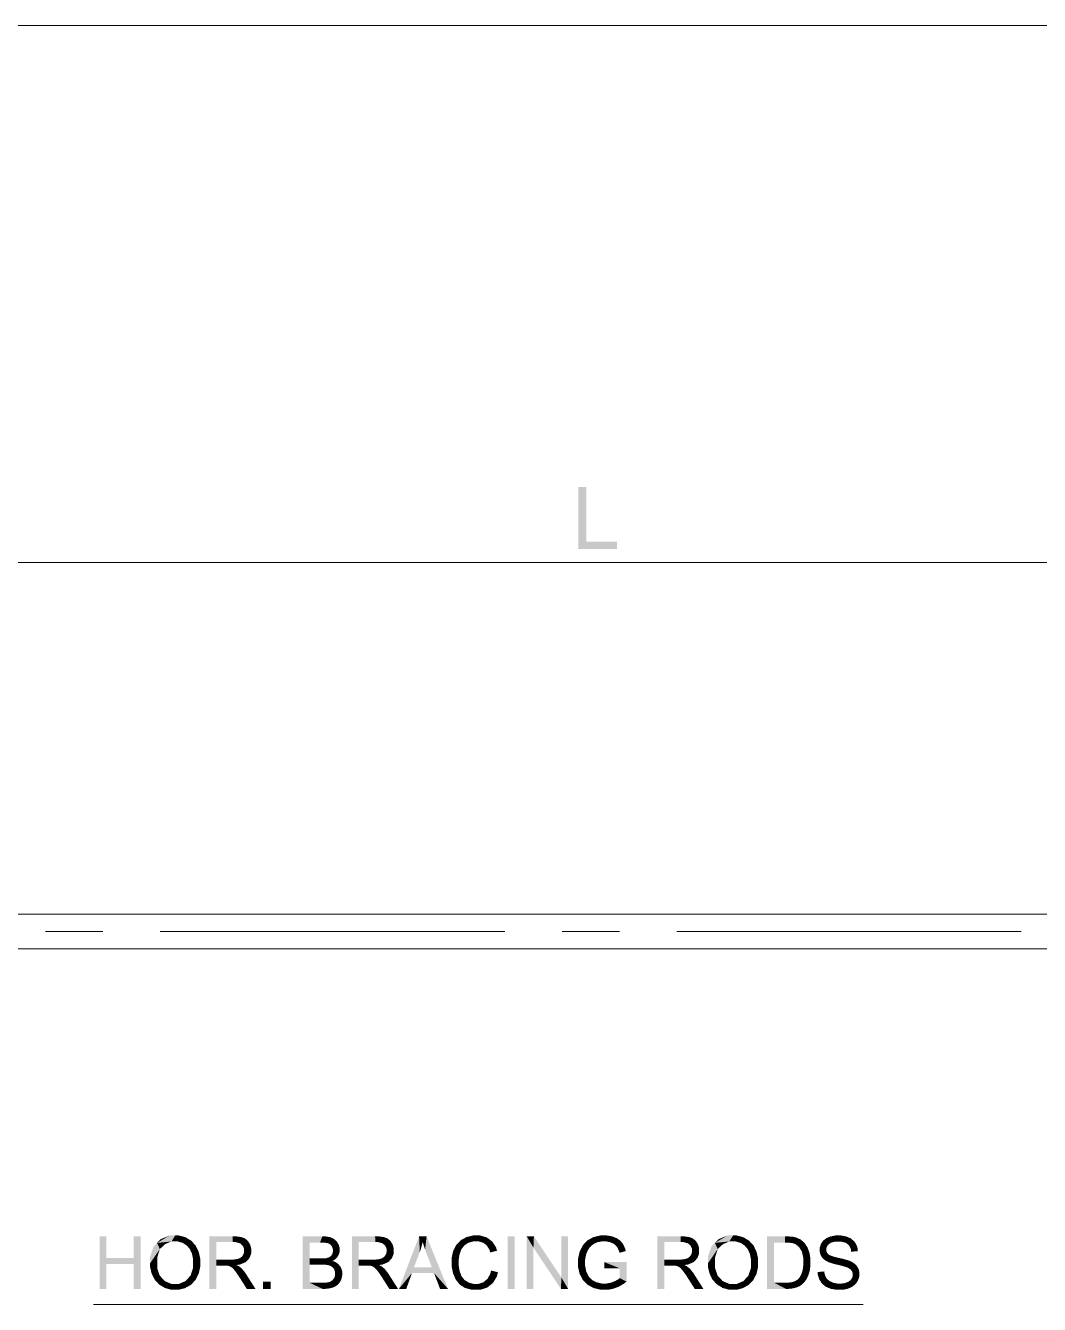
# Model space of a CAD drawing. Header units: millimetres. Extents: x 2 to 579, y 1 to 405.
# Drawn here: x 221.6 to 265.8, y 141.7 to 197.4 of the extents above; entities that cross this region are included whole.
import ezdxf

# ---------------------------------------------------------------- set-up
doc = ezdxf.new("R2010")
doc.units = ezdxf.units.MM
doc.linetypes.add('XKITLINE00', pattern=[0])
doc.layers.add('GraphicObject', color=6, linetype='Continuous', lineweight=0)
doc.layers.add('LinkedObject', color=7, linetype='Continuous', lineweight=0)

# ---------------------------------------------------------------- blocks, each defined once
blk = doc.blocks.new('*A3')
at = {"layer": 'GraphicObject', "color": 3, "linetype": 'XKITLINE00', "lineweight": 0}
blk.add_line((313.374, 197.389), (178.814, 197.389), dxfattribs=at)
blk = doc.blocks.new('*A4')
at = {"layer": 'LinkedObject'}
for points in [[(246.067, 177.286), (245.71, 174.586), (245.71, 177.286)], [(246.067, 174.905), (245.71, 174.586), (246.067, 177.286)], [(245.71, 174.586), (246.067, 174.905), (247.395, 174.586)], [(247.395, 174.586), (246.067, 174.905), (247.395, 174.905)], [(225.157, 143.71), (224.855, 142.363), (224.855, 144.65)], [(225.157, 143.71), (224.855, 144.65), (225.157, 144.65)], [(226.648, 144.65), (226.346, 143.71), (226.346, 144.65)], [(226.346, 143.44), (226.346, 143.71), (226.648, 144.65)], [(226.346, 143.44), (226.648, 144.65), (226.648, 142.363)], [(227.363, 144.367), (227.057, 143.476), (227.21, 144.206)], [(227.484, 144.097), (227.057, 143.476), (227.363, 144.367)], [(227.91, 144.688), (227.363, 144.367), (227.516, 144.527)], [(228.152, 144.688), (227.363, 144.367), (227.91, 144.688)], [(227.993, 144.428), (227.363, 144.367), (228.152, 144.688)], [(227.716, 144.317), (227.363, 144.367), (227.993, 144.428)], [(227.363, 144.367), (227.716, 144.317), (227.6, 144.207)], [(227.484, 144.097), (227.363, 144.367), (227.6, 144.207)], [(227.993, 144.428), (228.152, 144.688), (228.154, 144.428)], [(228.152, 144.688), (228.267, 144.428), (228.154, 144.428)], [(228.596, 144.613), (228.152, 144.688), (228.31, 144.688)], [(228.723, 144.537), (228.152, 144.688), (228.596, 144.613)], [(228.471, 144.37), (228.152, 144.688), (228.723, 144.537)], [(228.267, 144.428), (228.152, 144.688), (228.471, 144.37)], [(228.471, 144.37), (228.723, 144.537), (228.562, 144.313)], [(228.723, 144.537), (228.653, 144.256), (228.562, 144.313)], [(228.653, 144.256), (228.723, 144.537), (228.791, 144.095)], [(229.044, 144.251), (228.723, 144.537), (228.85, 144.462)], [(229.11, 144.116), (228.723, 144.537), (229.044, 144.251)], [(228.791, 144.095), (228.723, 144.537), (229.11, 144.116)], [(229.941, 143.641), (229.639, 142.363), (229.639, 144.65)], [(229.639, 144.65), (229.941, 144.398), (229.941, 143.641)], [(230.664, 144.398), (229.639, 144.65), (230.651, 144.65)], [(229.941, 144.398), (229.639, 144.65), (230.664, 144.398)], [(230.651, 144.65), (230.791, 144.398), (230.664, 144.398)], [(231.036, 144.619), (230.651, 144.65), (230.804, 144.65)], [(231.115, 144.588), (230.651, 144.65), (231.036, 144.619)], [(230.977, 144.346), (230.651, 144.65), (231.115, 144.588)], [(230.791, 144.398), (230.651, 144.65), (230.977, 144.346)], [(231.115, 144.588), (231.036, 144.293), (230.977, 144.346)], [(231.195, 144.557), (231.036, 144.293), (231.115, 144.588)], [(231.036, 144.293), (231.195, 144.557), (231.094, 144.241)], [(231.094, 144.241), (231.195, 144.557), (231.369, 144.37)], [(231.369, 144.37), (231.153, 144.108), (231.094, 144.241)], [(231.417, 144.292), (231.153, 144.108), (231.369, 144.37)], [(231.464, 144.12), (231.153, 144.108), (231.417, 144.292)], [(231.369, 144.37), (231.195, 144.557), (231.322, 144.448)], [(233.701, 144.65), (234.003, 143.419), (233.701, 142.363)], [(234.003, 143.689), (234.003, 143.419), (233.701, 144.65)], [(233.701, 144.65), (234.003, 144.38), (234.003, 143.689)], [(234.461, 144.38), (233.701, 144.65), (234.559, 144.65)], [(234.003, 144.38), (233.701, 144.65), (234.461, 144.38)], [(234.461, 144.38), (234.559, 144.65), (234.584, 144.38)], [(234.559, 144.65), (234.759, 144.364), (234.584, 144.38)], [(234.69, 144.65), (234.759, 144.364), (234.559, 144.65)], [(234.901, 144.615), (234.759, 144.364), (234.69, 144.65)], [(234.759, 144.364), (234.901, 144.615), (234.809, 144.348)], [(234.809, 144.348), (234.901, 144.615), (234.86, 144.332)], [(234.86, 144.332), (234.901, 144.615), (234.98, 144.58)], [(234.98, 144.58), (234.938, 144.272), (234.86, 144.332)], [(235.059, 144.545), (234.938, 144.272), (234.98, 144.58)], [(235.183, 144.439), (234.938, 144.272), (235.059, 144.545)], [(235.228, 144.366), (234.938, 144.272), (235.183, 144.439)], [(234.938, 144.272), (235.228, 144.366), (234.966, 144.229)], [(235.228, 144.366), (234.993, 144.186), (234.966, 144.229)], [(234.993, 144.186), (235.228, 144.366), (235.02, 144.086)], [(235.02, 144.086), (235.228, 144.366), (235.318, 144.064)], [(235.318, 144.143), (235.228, 144.366), (235.273, 144.294)], [(235.318, 144.064), (235.228, 144.366), (235.318, 144.143)], [(236.15, 143.641), (235.848, 142.363), (235.848, 144.65)], [(235.848, 144.65), (236.15, 144.398), (236.15, 143.641)], [(236.873, 144.398), (235.848, 144.65), (236.86, 144.65)], [(236.15, 144.398), (235.848, 144.65), (236.873, 144.398)], [(236.86, 144.65), (237, 144.398), (236.873, 144.398)], [(237.245, 144.619), (236.86, 144.65), (237.013, 144.65)], [(237.324, 144.588), (236.86, 144.65), (237.245, 144.619)], [(237.186, 144.346), (236.86, 144.65), (237.324, 144.588)], [(237, 144.398), (236.86, 144.65), (237.186, 144.346)], [(237.324, 144.588), (237.245, 144.293), (237.186, 144.346)], [(237.404, 144.557), (237.245, 144.293), (237.324, 144.588)], [(237.245, 144.293), (237.404, 144.557), (237.303, 144.241)], [(237.303, 144.241), (237.404, 144.557), (237.578, 144.37)], [(237.578, 144.37), (237.362, 144.108), (237.303, 144.241)], [(237.626, 144.292), (237.362, 144.108), (237.578, 144.37)], [(237.673, 144.12), (237.362, 144.108), (237.626, 144.292)], [(237.578, 144.37), (237.404, 144.557), (237.531, 144.448)], [(238.776, 144.65), (238.807, 143.972), (237.898, 142.363)], [(238.807, 143.972), (238.776, 144.65), (238.846, 144.08)], [(238.846, 144.08), (238.776, 144.65), (238.907, 144.299)], [(238.907, 144.299), (238.776, 144.65), (238.93, 144.409)], [(239.102, 144.65), (238.93, 144.409), (238.776, 144.65)], [(238.93, 144.409), (239.102, 144.65), (238.957, 144.316)], [(238.957, 144.316), (239.102, 144.65), (239.038, 144.078)], [(239.038, 144.078), (239.102, 144.65), (239.092, 143.934)], [(239.092, 143.934), (239.102, 144.65), (239.331, 143.303)], [(239.331, 143.303), (239.102, 144.65), (239.426, 143.056)], [(239.426, 143.056), (239.102, 144.65), (240.035, 142.363)], [(240.396, 144.279), (240.734, 144.24), (240.328, 144.146)], [(240.59, 144.481), (240.734, 144.24), (240.396, 144.279)], [(240.716, 144.55), (240.734, 144.24), (240.59, 144.481)], [(240.841, 144.619), (241.131, 144.43), (240.716, 144.55)], [(240.716, 144.55), (241.131, 144.43), (240.911, 144.367)], [(240.734, 144.24), (240.716, 144.55), (240.823, 144.304)], [(240.823, 144.304), (240.716, 144.55), (240.911, 144.367)], [(241.118, 144.688), (241.131, 144.43), (240.841, 144.619)], [(241.27, 144.688), (241.131, 144.43), (241.118, 144.688)], [(241.131, 144.43), (241.27, 144.688), (241.263, 144.43)], [(241.27, 144.688), (241.378, 144.43), (241.263, 144.43)], [(241.729, 144.601), (241.27, 144.688), (241.441, 144.688)], [(241.846, 144.514), (241.27, 144.688), (241.729, 144.601)], [(241.568, 144.373), (241.27, 144.688), (241.846, 144.514)], [(241.378, 144.43), (241.27, 144.688), (241.568, 144.373)], [(241.568, 144.373), (241.846, 144.514), (241.644, 144.316)], [(241.846, 144.514), (241.719, 144.259), (241.644, 144.316)], [(241.719, 144.259), (241.846, 144.514), (241.835, 144.077)], [(241.835, 144.077), (241.846, 144.514), (242.172, 144.023)], [(242.126, 144.181), (241.846, 144.514), (241.963, 144.426)], [(242.172, 144.023), (241.846, 144.514), (242.126, 144.181)], [(242.936, 144.65), (242.634, 142.363), (242.634, 144.65)], [(242.936, 142.363), (242.634, 142.363), (242.936, 144.65)], [(243.466, 144.65), (243.757, 144.158), (243.466, 142.363)], [(243.757, 144.158), (243.466, 144.65), (243.777, 144.65)], [(243.757, 144.158), (243.777, 144.65), (244.955, 142.363)], [(244.955, 142.363), (243.777, 144.65), (244.976, 142.854)], [(245.266, 144.65), (244.976, 142.854), (244.976, 144.65)], [(245.266, 142.363), (244.976, 142.854), (245.266, 144.65)], [(246.24, 144.548), (245.838, 144.118), (246.108, 144.478)], [(246.409, 144.335), (245.838, 144.118), (246.24, 144.548)], [(246.108, 144.478), (245.838, 144.118), (245.908, 144.263)], [(246.287, 144.252), (245.838, 144.118), (246.409, 144.335)], [(246.672, 144.688), (246.24, 144.548), (246.371, 144.618)], [(246.74, 144.43), (246.24, 144.548), (246.672, 144.688)], [(246.24, 144.548), (246.485, 144.367), (246.409, 144.335)], [(246.485, 144.367), (246.24, 144.548), (246.561, 144.398)], [(246.561, 144.398), (246.24, 144.548), (246.74, 144.43)], [(246.844, 144.43), (246.672, 144.688), (246.843, 144.688)], [(246.74, 144.43), (246.672, 144.688), (246.844, 144.43)], [(246.843, 144.688), (246.93, 144.43), (246.844, 144.43)], [(246.967, 144.688), (246.93, 144.43), (246.843, 144.688)], [(246.93, 144.43), (246.967, 144.688), (247.088, 144.4)], [(247.292, 144.608), (246.967, 144.688), (247.192, 144.648)], [(247.088, 144.4), (246.967, 144.688), (247.292, 144.608)], [(247.088, 144.4), (247.292, 144.608), (247.159, 144.37)], [(247.292, 144.608), (247.23, 144.34), (247.159, 144.37)], [(247.23, 144.34), (247.292, 144.608), (247.339, 144.26)], [(247.549, 144.456), (247.292, 144.608), (247.392, 144.568)], [(247.606, 144.384), (247.292, 144.608), (247.549, 144.456)], [(247.339, 144.26), (247.292, 144.608), (247.606, 144.384)], [(247.339, 144.26), (247.606, 144.384), (247.377, 144.21)], [(247.606, 144.384), (247.416, 144.16), (247.377, 144.21)], [(247.416, 144.16), (247.606, 144.384), (247.48, 144.022)], [(247.48, 144.022), (247.606, 144.384), (247.75, 144.125)], [(247.75, 144.125), (247.606, 144.384), (247.663, 144.312)], [(249.453, 143.641), (249.152, 142.363), (249.152, 144.65)], [(249.152, 144.65), (249.453, 144.398), (249.453, 143.641)], [(250.176, 144.398), (249.152, 144.65), (250.164, 144.65)], [(249.453, 144.398), (249.152, 144.65), (250.176, 144.398)], [(250.164, 144.65), (250.303, 144.398), (250.176, 144.398)], [(250.548, 144.619), (250.164, 144.65), (250.316, 144.65)], [(250.628, 144.588), (250.164, 144.65), (250.548, 144.619)], [(250.489, 144.346), (250.164, 144.65), (250.628, 144.588)], [(250.303, 144.398), (250.164, 144.65), (250.489, 144.346)], [(250.628, 144.588), (250.548, 144.293), (250.489, 144.346)], [(250.707, 144.557), (250.548, 144.293), (250.628, 144.588)], [(250.548, 144.293), (250.707, 144.557), (250.607, 144.241)], [(250.607, 144.241), (250.707, 144.557), (250.881, 144.37)], [(250.881, 144.37), (250.665, 144.108), (250.607, 144.241)], [(250.929, 144.292), (250.665, 144.108), (250.881, 144.37)], [(250.976, 144.12), (250.665, 144.108), (250.929, 144.292)], [(250.881, 144.37), (250.707, 144.557), (250.834, 144.448)], [(251.664, 144.367), (251.358, 143.476), (251.511, 144.206)], [(251.785, 144.097), (251.358, 143.476), (251.664, 144.367)], [(252.211, 144.688), (251.664, 144.367), (251.817, 144.527)], [(252.453, 144.688), (251.664, 144.367), (252.211, 144.688)], [(252.294, 144.428), (251.664, 144.367), (252.453, 144.688)], [(252.017, 144.317), (251.664, 144.367), (252.294, 144.428)], [(251.664, 144.367), (252.017, 144.317), (251.901, 144.207)], [(251.785, 144.097), (251.664, 144.367), (251.901, 144.207)], [(252.294, 144.428), (252.453, 144.688), (252.455, 144.428)], [(252.453, 144.688), (252.568, 144.428), (252.455, 144.428)], [(252.897, 144.613), (252.453, 144.688), (252.611, 144.688)], [(253.024, 144.537), (252.453, 144.688), (252.897, 144.613)], [(252.772, 144.37), (252.453, 144.688), (253.024, 144.537)], [(252.568, 144.428), (252.453, 144.688), (252.772, 144.37)], [(252.772, 144.37), (253.024, 144.537), (252.863, 144.313)], [(253.024, 144.537), (252.954, 144.256), (252.863, 144.313)], [(252.954, 144.256), (253.024, 144.537), (253.092, 144.095)], [(253.345, 144.251), (253.024, 144.537), (253.151, 144.462)], [(253.411, 144.116), (253.024, 144.537), (253.345, 144.251)], [(253.092, 144.095), (253.024, 144.537), (253.411, 144.116)], [(253.936, 144.65), (254.238, 144.38), (253.936, 142.363)], [(254.718, 144.38), (253.936, 144.65), (254.723, 144.65)], [(254.238, 144.38), (253.936, 144.65), (254.718, 144.38)], [(253.936, 142.363), (254.238, 144.38), (254.238, 142.632)], [(254.723, 144.65), (254.853, 144.38), (254.718, 144.38)], [(254.856, 144.65), (254.853, 144.38), (254.723, 144.65)], [(254.856, 144.65), (255.049, 144.356), (254.853, 144.38)], [(255.06, 144.633), (255.049, 144.356), (254.856, 144.65)], [(255.13, 144.617), (255.049, 144.356), (255.06, 144.633)], [(255.13, 144.617), (255.11, 144.333), (255.049, 144.356)], [(255.11, 144.333), (255.13, 144.617), (255.194, 144.3)], [(255.395, 144.512), (255.13, 144.617), (255.228, 144.594)], [(255.465, 144.453), (255.13, 144.617), (255.395, 144.512)], [(255.337, 144.171), (255.13, 144.617), (255.465, 144.453)], [(255.194, 144.3), (255.13, 144.617), (255.337, 144.171)], [(255.465, 144.453), (255.396, 144.075), (255.337, 144.171)], [(255.555, 144.377), (255.396, 144.075), (255.465, 144.453)], [(255.69, 144.181), (255.396, 144.075), (255.555, 144.377)], [(256.323, 144.382), (256.225, 144.058), (256.274, 144.306)], [(256.578, 144.27), (256.225, 144.058), (256.323, 144.382)], [(256.274, 144.306), (256.225, 144.058), (256.225, 144.144)], [(256.372, 144.457), (256.641, 144.32), (256.323, 144.382)], [(256.323, 144.382), (256.641, 144.32), (256.578, 144.27)], [(256.516, 144.571), (256.641, 144.32), (256.372, 144.457)], [(256.704, 144.371), (256.516, 144.571), (256.61, 144.61)], [(256.641, 144.32), (256.516, 144.571), (256.704, 144.371)], [(256.704, 144.649), (256.904, 144.421), (256.61, 144.61)], [(256.61, 144.61), (256.904, 144.421), (256.704, 144.371)], [(256.914, 144.688), (256.904, 144.421), (256.704, 144.649)], [(257.029, 144.688), (256.904, 144.421), (256.914, 144.688)], [(256.904, 144.421), (257.029, 144.688), (257.041, 144.421)], [(257.029, 144.688), (257.172, 144.421), (257.041, 144.421)], [(257.38, 144.647), (257.029, 144.688), (257.156, 144.688)], [(257.477, 144.606), (257.029, 144.688), (257.38, 144.647)], [(257.372, 144.365), (257.029, 144.688), (257.477, 144.606)], [(257.172, 144.421), (257.029, 144.688), (257.372, 144.365)], [(257.477, 144.606), (257.439, 144.31), (257.372, 144.365)], [(257.574, 144.565), (257.439, 144.31), (257.477, 144.606)], [(257.439, 144.31), (257.574, 144.565), (257.506, 144.254)], [(257.506, 144.254), (257.574, 144.565), (257.775, 144.365)], [(257.775, 144.365), (257.586, 144.09), (257.506, 144.254)], [(257.775, 144.365), (257.574, 144.565), (257.723, 144.445)], [(257.828, 144.286), (257.586, 144.09), (257.775, 144.365)], [(257.884, 144.105), (257.586, 144.09), (257.828, 144.286)], [(227.21, 144.206), (227.057, 143.476), (227.057, 143.76)], [(227.368, 143.729), (227.057, 143.476), (227.484, 144.097)], [(227.057, 143.476), (227.368, 143.729), (227.368, 143.471)], [(228.791, 144.095), (229.11, 144.116), (228.838, 143.99)], [(229.11, 144.116), (228.885, 143.886), (228.838, 143.99)], [(228.885, 143.886), (229.11, 144.116), (228.933, 143.643)], [(228.933, 143.643), (229.11, 144.116), (229.244, 143.674)], [(229.244, 143.674), (229.11, 144.116), (229.177, 143.98)], [(231.307, 143.615), (230.973, 143.705), (231.062, 143.774)], [(231.092, 143.821), (231.307, 143.615), (231.062, 143.774)], [(231.123, 143.868), (231.307, 143.615), (231.092, 143.821)], [(231.123, 143.868), (231.464, 144.026), (231.307, 143.615)], [(231.153, 143.971), (231.464, 144.026), (231.123, 143.868)], [(231.464, 144.026), (231.153, 144.108), (231.464, 144.12)], [(231.153, 144.108), (231.464, 144.026), (231.153, 144.027)], [(231.464, 144.026), (231.153, 143.971), (231.153, 144.027)], [(231.307, 143.615), (231.464, 144.026), (231.386, 143.699)], [(231.386, 143.699), (231.464, 144.026), (231.464, 143.904)], [(234.788, 143.716), (235.079, 143.619), (234.744, 143.702)], [(234.845, 143.733), (235.079, 143.619), (234.788, 143.716)], [(234.933, 143.79), (235.079, 143.619), (234.845, 143.733)], [(235.238, 143.788), (234.933, 143.79), (234.991, 143.869)], [(235.199, 143.724), (234.933, 143.79), (235.238, 143.788)], [(235.079, 143.619), (234.933, 143.79), (235.199, 143.724)], [(234.991, 143.869), (235.318, 144.064), (235.238, 143.788)], [(235.02, 143.969), (235.318, 144.064), (234.991, 143.869)], [(235.318, 144.064), (235.02, 144.029), (235.02, 144.086)], [(235.02, 144.029), (235.318, 144.064), (235.02, 143.969)], [(235.238, 143.788), (235.318, 144.064), (235.278, 143.853)], [(235.278, 143.853), (235.318, 144.064), (235.318, 143.991)], [(237.516, 143.615), (237.182, 143.705), (237.271, 143.774)], [(237.301, 143.821), (237.516, 143.615), (237.271, 143.774)], [(237.332, 143.868), (237.516, 143.615), (237.301, 143.821)], [(237.332, 143.868), (237.673, 144.026), (237.516, 143.615)], [(237.362, 143.971), (237.673, 144.026), (237.332, 143.868)], [(237.673, 144.026), (237.362, 144.108), (237.673, 144.12)], [(237.362, 144.108), (237.673, 144.026), (237.362, 144.027)], [(237.673, 144.026), (237.362, 143.971), (237.362, 144.027)], [(237.516, 143.615), (237.673, 144.026), (237.595, 143.699)], [(237.595, 143.699), (237.673, 144.026), (237.673, 143.904)], [(237.898, 142.363), (238.807, 143.972), (238.554, 143.303)], [(240.538, 143.858), (240.191, 143.702), (240.259, 144.013)], [(240.502, 143.638), (240.191, 143.702), (240.538, 143.858)], [(240.574, 143.964), (240.259, 144.013), (240.328, 144.146)], [(240.538, 143.858), (240.259, 144.013), (240.574, 143.964)], [(240.328, 144.146), (240.734, 144.24), (240.61, 144.071)], [(240.574, 143.964), (240.328, 144.146), (240.61, 144.071)], [(241.835, 144.077), (242.172, 144.023), (241.874, 143.952)], [(243.466, 142.363), (243.757, 144.158), (243.757, 142.363)], [(245.838, 144.118), (245.698, 143.662), (245.768, 143.974)], [(246.053, 143.868), (245.698, 143.662), (245.838, 144.118)], [(246.009, 143.638), (245.698, 143.662), (246.053, 143.868)], [(246.241, 144.201), (245.838, 144.118), (246.287, 144.252)], [(246.195, 144.149), (245.838, 144.118), (246.241, 144.201)], [(246.122, 144.036), (245.838, 144.118), (246.195, 144.149)], [(245.838, 144.118), (246.122, 144.036), (246.097, 143.974)], [(246.053, 143.868), (245.838, 144.118), (246.097, 143.974)], [(247.48, 144.022), (247.75, 144.125), (247.505, 143.935)], [(247.505, 143.935), (247.75, 144.125), (247.779, 144.01)], [(250.819, 143.615), (250.485, 143.705), (250.574, 143.774)], [(250.605, 143.821), (250.819, 143.615), (250.574, 143.774)], [(250.635, 143.868), (250.819, 143.615), (250.605, 143.821)], [(250.635, 143.868), (250.976, 144.026), (250.819, 143.615)], [(250.665, 143.971), (250.976, 144.026), (250.635, 143.868)], [(250.976, 144.026), (250.665, 144.108), (250.976, 144.12)], [(250.665, 144.108), (250.976, 144.026), (250.665, 144.027)], [(250.976, 144.026), (250.665, 143.971), (250.665, 144.027)], [(250.819, 143.615), (250.976, 144.026), (250.898, 143.699)], [(250.898, 143.699), (250.976, 144.026), (250.976, 143.904)], [(251.511, 144.206), (251.358, 143.476), (251.358, 143.76)], [(251.669, 143.729), (251.358, 143.476), (251.785, 144.097)], [(251.358, 143.476), (251.669, 143.729), (251.669, 143.471)], [(253.092, 144.095), (253.411, 144.116), (253.139, 143.99)], [(253.411, 144.116), (253.186, 143.886), (253.139, 143.99)], [(253.186, 143.886), (253.411, 144.116), (253.234, 143.643)], [(253.234, 143.643), (253.411, 144.116), (253.545, 143.674)], [(253.545, 143.674), (253.411, 144.116), (253.478, 143.98)], [(255.396, 144.075), (255.69, 144.181), (255.455, 143.978)], [(255.455, 143.978), (255.69, 144.181), (255.735, 144.062)], [(255.735, 144.062), (255.514, 143.703), (255.455, 143.978)], [(255.78, 143.943), (255.514, 143.703), (255.735, 144.062)], [(255.825, 143.671), (255.514, 143.703), (255.78, 143.943)], [(256.515, 144.149), (256.225, 144.058), (256.578, 144.27)], [(256.225, 144.058), (256.515, 144.149), (256.515, 144.078)], [(256.515, 144.016), (256.225, 144.058), (256.515, 144.078)], [(256.225, 144.058), (256.515, 144.016), (256.225, 143.979)], [(256.225, 143.979), (256.515, 144.016), (256.265, 143.836)], [(256.265, 143.836), (256.515, 144.016), (256.305, 143.773)], [(256.305, 143.773), (256.515, 144.016), (256.56, 143.914)], [(256.56, 143.914), (256.467, 143.602), (256.305, 143.773)], [(256.305, 143.773), (256.467, 143.602), (256.345, 143.709)], [(256.604, 143.875), (256.467, 143.602), (256.56, 143.914)], [(256.467, 143.602), (256.604, 143.875), (256.548, 143.56)], [(256.548, 143.56), (256.604, 143.875), (256.648, 143.835)], [(256.548, 143.56), (256.648, 143.835), (256.611, 143.526)], [(256.611, 143.526), (256.648, 143.835), (256.832, 143.455)], [(256.832, 143.455), (256.648, 143.835), (256.876, 143.753)], [(256.832, 143.455), (256.876, 143.753), (256.989, 143.417)], [(256.989, 143.417), (256.876, 143.753), (257.06, 143.712)], [(257.888, 144.005), (257.586, 144.09), (257.884, 144.105)], [(257.586, 144.09), (257.888, 144.005), (257.597, 143.982)], [(225.157, 143.44), (224.855, 142.363), (225.157, 143.71)], [(224.855, 142.363), (225.157, 143.44), (225.157, 142.363)], [(225.157, 143.71), (226.346, 143.44), (225.157, 143.44)], [(226.346, 143.71), (226.346, 143.44), (225.157, 143.71)], [(226.346, 143.44), (226.648, 142.363), (226.346, 142.363)], [(227.057, 143.476), (227.368, 143.264), (227.057, 143.325)], [(227.368, 143.264), (227.057, 143.476), (227.368, 143.471)], [(227.057, 143.325), (227.368, 143.264), (227.123, 143.04)], [(227.123, 143.04), (227.368, 143.264), (227.188, 142.905)], [(227.188, 142.905), (227.368, 143.264), (227.48, 142.939)], [(228.822, 142.942), (229.244, 143.502), (229.103, 142.88)], [(228.933, 143.283), (229.244, 143.502), (228.822, 142.942)], [(228.933, 143.503), (229.244, 143.674), (229.244, 143.502)], [(228.933, 143.643), (229.244, 143.674), (228.933, 143.503)], [(229.244, 143.502), (228.933, 143.283), (228.933, 143.503)], [(229.103, 142.88), (229.244, 143.502), (229.173, 143.017)], [(229.173, 143.017), (229.244, 143.502), (229.244, 143.328)], [(229.941, 143.641), (229.941, 143.378), (229.639, 142.363)], [(229.639, 142.363), (229.941, 143.378), (229.941, 142.363)], [(230.292, 143.378), (229.941, 143.641), (230.591, 143.641)], [(229.941, 143.378), (229.941, 143.641), (230.292, 143.378)], [(230.292, 143.378), (230.591, 143.641), (230.35, 143.378)], [(230.35, 143.378), (230.591, 143.641), (230.434, 143.373)], [(230.434, 143.373), (230.591, 143.641), (230.46, 143.367)], [(230.46, 143.367), (230.591, 143.641), (230.495, 143.359)], [(230.495, 143.359), (230.591, 143.641), (230.564, 143.328)], [(230.564, 143.328), (230.591, 143.641), (230.694, 143.641)], [(230.564, 143.328), (230.694, 143.641), (230.598, 143.306)], [(230.694, 143.641), (230.821, 143.403), (230.598, 143.306)], [(230.598, 143.306), (230.821, 143.403), (230.631, 143.285)], [(230.821, 143.403), (230.708, 143.208), (230.631, 143.285)], [(230.856, 143.662), (230.821, 143.403), (230.694, 143.641)], [(230.881, 143.374), (230.708, 143.208), (230.821, 143.403)], [(230.708, 143.208), (230.881, 143.374), (230.751, 143.154)], [(230.751, 143.154), (230.881, 143.374), (230.794, 143.099)], [(230.794, 143.099), (230.881, 143.374), (231.003, 143.289)], [(231.003, 143.289), (230.903, 142.941), (230.794, 143.099)], [(230.821, 143.403), (230.856, 143.662), (230.985, 143.426)], [(230.915, 143.684), (231.307, 143.615), (230.856, 143.662)], [(231.228, 143.532), (230.856, 143.662), (231.307, 143.615)], [(230.985, 143.426), (230.856, 143.662), (231.228, 143.532)], [(231.003, 143.289), (230.881, 143.374), (230.972, 143.317)], [(231.07, 143.229), (230.903, 142.941), (231.003, 143.289)], [(231.195, 143.076), (230.903, 142.941), (231.07, 143.229)], [(230.973, 143.705), (231.307, 143.615), (230.915, 143.684)], [(233.701, 142.363), (234.003, 143.419), (234.003, 142.632)], [(234.533, 143.419), (234.003, 143.689), (234.498, 143.689)], [(234.003, 143.419), (234.003, 143.689), (234.533, 143.419)], [(234.642, 143.419), (234.498, 143.689), (234.599, 143.689)], [(234.533, 143.419), (234.498, 143.689), (234.642, 143.419)], [(234.744, 143.702), (234.999, 143.579), (234.599, 143.689)], [(234.599, 143.689), (234.999, 143.579), (234.642, 143.419)], [(234.642, 143.419), (234.999, 143.579), (234.81, 143.4)], [(234.999, 143.579), (234.744, 143.702), (235.079, 143.619)], [(234.999, 143.579), (234.868, 143.381), (234.81, 143.4)], [(234.868, 143.381), (234.999, 143.579), (234.926, 143.362)], [(234.926, 143.362), (234.999, 143.579), (235.018, 143.295)], [(235.261, 143.445), (234.999, 143.579), (235.102, 143.549)], [(235.018, 143.295), (234.999, 143.579), (235.261, 143.445)], [(235.018, 143.295), (235.261, 143.445), (235.051, 143.248)], [(235.051, 143.248), (235.261, 143.445), (235.084, 143.201)], [(235.084, 143.201), (235.261, 143.445), (235.316, 143.372)], [(235.316, 143.372), (235.117, 143.09), (235.084, 143.201)], [(235.372, 143.298), (235.117, 143.09), (235.316, 143.372)], [(235.428, 143.125), (235.117, 143.09), (235.372, 143.298)], [(236.15, 143.641), (236.15, 143.378), (235.848, 142.363)], [(235.848, 142.363), (236.15, 143.378), (236.15, 142.363)], [(236.501, 143.378), (236.15, 143.641), (236.8, 143.641)], [(236.15, 143.378), (236.15, 143.641), (236.501, 143.378)], [(236.501, 143.378), (236.8, 143.641), (236.559, 143.378)], [(236.559, 143.378), (236.8, 143.641), (236.643, 143.373)], [(236.643, 143.373), (236.8, 143.641), (236.669, 143.367)], [(236.669, 143.367), (236.8, 143.641), (236.704, 143.359)], [(236.704, 143.359), (236.8, 143.641), (236.773, 143.328)], [(236.773, 143.328), (236.8, 143.641), (236.903, 143.641)], [(236.773, 143.328), (236.903, 143.641), (236.807, 143.306)], [(236.903, 143.641), (237.03, 143.403), (236.807, 143.306)], [(236.807, 143.306), (237.03, 143.403), (236.841, 143.285)], [(237.03, 143.403), (236.917, 143.208), (236.841, 143.285)], [(237.065, 143.662), (237.03, 143.403), (236.903, 143.641)], [(237.09, 143.374), (236.917, 143.208), (237.03, 143.403)], [(236.917, 143.208), (237.09, 143.374), (236.96, 143.154)], [(236.96, 143.154), (237.09, 143.374), (237.003, 143.099)], [(237.003, 143.099), (237.09, 143.374), (237.212, 143.289)], [(237.212, 143.289), (237.112, 142.941), (237.003, 143.099)], [(237.03, 143.403), (237.065, 143.662), (237.194, 143.426)], [(237.124, 143.684), (237.516, 143.615), (237.065, 143.662)], [(237.437, 143.532), (237.065, 143.662), (237.516, 143.615)], [(237.194, 143.426), (237.065, 143.662), (237.437, 143.532)], [(237.212, 143.289), (237.09, 143.374), (237.181, 143.317)], [(237.279, 143.229), (237.112, 142.941), (237.212, 143.289)], [(237.404, 143.076), (237.112, 142.941), (237.279, 143.229)], [(237.182, 143.705), (237.516, 143.615), (237.124, 143.684)], [(238.468, 143.056), (237.898, 142.363), (238.554, 143.303)], [(238.554, 143.303), (239.426, 143.056), (238.468, 143.056)], [(239.331, 143.303), (239.426, 143.056), (238.554, 143.303)], [(240.191, 143.702), (240.502, 143.638), (240.191, 143.523)], [(240.191, 143.523), (240.502, 143.638), (240.502, 143.525)], [(240.502, 143.525), (240.191, 143.359), (240.191, 143.523)], [(240.502, 143.379), (240.191, 143.359), (240.502, 143.525)], [(240.502, 143.379), (240.312, 142.91), (240.191, 143.359)], [(240.191, 143.359), (240.312, 142.91), (240.252, 143.053)], [(240.545, 143.124), (240.312, 142.91), (240.502, 143.379)], [(242.211, 143.088), (241.878, 143.02), (241.909, 143.164)], [(245.698, 143.662), (246.009, 143.638), (245.698, 143.495)], [(245.698, 143.495), (246.009, 143.638), (246.009, 143.514)], [(246.009, 143.361), (245.698, 143.495), (246.009, 143.514)], [(245.698, 143.495), (245.839, 142.885), (245.698, 143.327)], [(246.009, 143.361), (245.839, 142.885), (245.698, 143.495)], [(245.698, 143.327), (245.839, 142.885), (245.768, 143.022)], [(246.062, 143.105), (245.839, 142.885), (246.009, 143.361)], [(246.844, 143.529), (247.516, 143.259), (246.844, 143.259)], [(247.814, 143.529), (247.516, 143.259), (246.844, 143.529)], [(247.516, 142.833), (247.814, 143.529), (247.814, 142.681)], [(247.516, 143.259), (247.814, 143.529), (247.516, 142.833)], [(249.453, 143.641), (249.453, 143.378), (249.152, 142.363)], [(249.152, 142.363), (249.453, 143.378), (249.453, 142.363)], [(249.804, 143.378), (249.453, 143.641), (250.103, 143.641)], [(249.453, 143.378), (249.453, 143.641), (249.804, 143.378)], [(249.804, 143.378), (250.103, 143.641), (249.862, 143.378)], [(249.862, 143.378), (250.103, 143.641), (249.946, 143.373)], [(249.946, 143.373), (250.103, 143.641), (249.972, 143.367)], [(249.972, 143.367), (250.103, 143.641), (250.007, 143.359)], [(250.007, 143.359), (250.103, 143.641), (250.076, 143.328)], [(250.076, 143.328), (250.103, 143.641), (250.206, 143.641)], [(250.076, 143.328), (250.206, 143.641), (250.11, 143.306)], [(250.206, 143.641), (250.333, 143.403), (250.11, 143.306)], [(250.11, 143.306), (250.333, 143.403), (250.144, 143.285)], [(250.333, 143.403), (250.22, 143.208), (250.144, 143.285)], [(250.368, 143.662), (250.333, 143.403), (250.206, 143.641)], [(250.393, 143.374), (250.22, 143.208), (250.333, 143.403)], [(250.22, 143.208), (250.393, 143.374), (250.263, 143.154)], [(250.263, 143.154), (250.393, 143.374), (250.306, 143.099)], [(250.306, 143.099), (250.393, 143.374), (250.516, 143.289)], [(250.516, 143.289), (250.415, 142.941), (250.306, 143.099)], [(250.333, 143.403), (250.368, 143.662), (250.498, 143.426)], [(250.427, 143.684), (250.819, 143.615), (250.368, 143.662)], [(250.741, 143.532), (250.368, 143.662), (250.819, 143.615)], [(250.498, 143.426), (250.368, 143.662), (250.741, 143.532)], [(250.516, 143.289), (250.393, 143.374), (250.484, 143.317)], [(250.582, 143.229), (250.415, 142.941), (250.516, 143.289)], [(250.707, 143.076), (250.415, 142.941), (250.582, 143.229)], [(250.485, 143.705), (250.819, 143.615), (250.427, 143.684)], [(251.358, 143.476), (251.669, 143.264), (251.358, 143.325)], [(251.669, 143.264), (251.358, 143.476), (251.669, 143.471)], [(251.358, 143.325), (251.669, 143.264), (251.424, 143.04)], [(251.424, 143.04), (251.669, 143.264), (251.489, 142.905)], [(251.489, 142.905), (251.669, 143.264), (251.781, 142.939)], [(253.123, 142.942), (253.545, 143.502), (253.404, 142.88)], [(253.234, 143.283), (253.545, 143.502), (253.123, 142.942)], [(253.234, 143.503), (253.545, 143.674), (253.545, 143.502)], [(253.234, 143.643), (253.545, 143.674), (253.234, 143.503)], [(253.545, 143.502), (253.234, 143.283), (253.234, 143.503)], [(253.404, 142.88), (253.545, 143.502), (253.475, 143.017)], [(253.475, 143.017), (253.545, 143.502), (253.545, 143.328)], [(255.764, 143.057), (255.424, 142.992), (255.484, 143.173)], [(255.514, 143.394), (255.825, 143.388), (255.484, 143.173)], [(255.484, 143.173), (255.825, 143.388), (255.764, 143.057)], [(255.825, 143.519), (255.514, 143.703), (255.825, 143.671)], [(255.514, 143.703), (255.825, 143.519), (255.514, 143.523)], [(255.825, 143.519), (255.514, 143.394), (255.514, 143.523)], [(255.825, 143.388), (255.514, 143.394), (255.825, 143.519)], [(255.764, 143.057), (255.825, 143.388), (255.794, 143.157)], [(256.989, 143.417), (257.06, 143.712), (257.147, 143.379)], [(257.147, 143.379), (257.06, 143.712), (257.245, 143.67)], [(257.147, 143.379), (257.245, 143.67), (257.35, 143.323)], [(257.35, 143.323), (257.245, 143.67), (257.396, 143.305)], [(257.396, 143.305), (257.245, 143.67), (257.468, 143.278)], [(257.498, 143.597), (257.468, 143.278), (257.245, 143.67)], [(257.566, 143.566), (257.468, 143.278), (257.498, 143.597)], [(257.468, 143.278), (257.566, 143.566), (257.571, 143.21)], [(257.571, 143.21), (257.566, 143.566), (257.666, 143.52)], [(257.571, 143.21), (257.666, 143.52), (257.603, 143.17)], [(257.603, 143.17), (257.666, 143.52), (257.634, 143.13)], [(257.666, 143.52), (257.861, 143.333), (257.634, 143.13)], [(257.634, 143.13), (257.861, 143.333), (257.666, 143.036)], [(257.861, 143.333), (257.666, 143.52), (257.813, 143.403)], [(257.666, 143.036), (257.861, 143.333), (257.909, 143.262)], [(257.666, 143.036), (257.909, 143.262), (257.666, 142.982)], [(257.666, 142.982), (257.909, 143.262), (257.666, 142.929)], [(257.909, 143.262), (257.956, 143.008), (257.666, 142.929)], [(257.956, 143.008), (257.909, 143.262), (257.956, 143.1)], [(227.48, 142.939), (227.446, 142.558), (227.188, 142.905)], [(227.188, 142.905), (227.446, 142.558), (227.254, 142.77)], [(227.591, 142.82), (227.446, 142.558), (227.48, 142.939)], [(227.446, 142.558), (227.591, 142.82), (227.574, 142.48)], [(227.574, 142.48), (227.591, 142.82), (227.702, 142.701)], [(227.702, 142.701), (228.15, 142.324), (227.574, 142.48)], [(227.981, 142.582), (228.15, 142.324), (227.702, 142.701)], [(228.706, 142.465), (228.32, 142.582), (228.601, 142.702)], [(228.712, 142.822), (228.834, 142.535), (228.601, 142.702)], [(228.601, 142.702), (228.834, 142.535), (228.706, 142.465)], [(229.103, 142.88), (228.712, 142.822), (228.822, 142.942)], [(229.033, 142.743), (228.712, 142.822), (229.103, 142.88)], [(228.834, 142.535), (228.712, 142.822), (229.033, 142.743)], [(230.903, 142.941), (231.195, 143.076), (230.969, 142.838)], [(230.969, 142.838), (231.195, 143.076), (231.254, 142.985)], [(230.969, 142.838), (231.254, 142.985), (231.271, 142.363)], [(231.271, 142.363), (231.254, 142.985), (231.649, 142.363)], [(232.304, 142.683), (231.983, 142.363), (231.983, 142.683)], [(232.304, 142.363), (231.983, 142.363), (232.304, 142.683)], [(234.003, 142.632), (234.573, 142.363), (233.701, 142.363)], [(234.574, 142.632), (234.573, 142.363), (234.003, 142.632)], [(234.574, 142.632), (234.682, 142.363), (234.573, 142.363)], [(234.647, 142.632), (234.682, 142.363), (234.574, 142.632)], [(234.75, 142.638), (234.866, 142.382), (234.647, 142.632)], [(234.647, 142.632), (234.866, 142.382), (234.682, 142.363)], [(234.78, 142.643), (234.866, 142.382), (234.75, 142.638)], [(234.942, 142.401), (234.78, 142.643), (234.833, 142.653)], [(234.866, 142.382), (234.78, 142.643), (234.942, 142.401)], [(234.92, 142.684), (235.192, 142.514), (234.833, 142.653)], [(234.833, 142.653), (235.192, 142.514), (234.942, 142.401)], [(234.955, 142.706), (235.192, 142.514), (234.92, 142.684)], [(235.192, 142.514), (234.955, 142.706), (234.991, 142.728)], [(235.048, 142.791), (235.36, 142.727), (234.991, 142.728)], [(234.991, 142.728), (235.36, 142.727), (235.192, 142.514)], [(235.071, 142.833), (235.36, 142.727), (235.048, 142.791)], [(235.36, 142.727), (235.071, 142.833), (235.094, 142.875)], [(235.094, 142.875), (235.428, 143.026), (235.36, 142.727)], [(235.117, 142.971), (235.428, 143.026), (235.094, 142.875)], [(235.428, 143.026), (235.117, 143.09), (235.428, 143.125)], [(235.117, 143.09), (235.428, 143.026), (235.117, 143.026)], [(235.428, 143.026), (235.117, 142.971), (235.117, 143.026)], [(235.192, 142.514), (235.36, 142.727), (235.242, 142.551)], [(235.242, 142.551), (235.36, 142.727), (235.326, 142.658)], [(235.36, 142.727), (235.428, 143.026), (235.394, 142.796)], [(235.394, 142.796), (235.428, 143.026), (235.428, 142.945)], [(237.112, 142.941), (237.404, 143.076), (237.178, 142.838)], [(237.178, 142.838), (237.404, 143.076), (237.463, 142.985)], [(237.178, 142.838), (237.463, 142.985), (237.48, 142.363)], [(237.48, 142.363), (237.463, 142.985), (237.858, 142.363)], [(237.898, 142.363), (238.468, 143.056), (238.218, 142.363)], [(239.426, 143.056), (240.035, 142.363), (239.69, 142.363)], [(240.312, 142.91), (240.545, 143.124), (240.587, 143.015)], [(240.63, 142.906), (240.312, 142.91), (240.587, 143.015)], [(240.312, 142.91), (240.664, 142.474), (240.372, 142.767)], [(240.63, 142.906), (240.664, 142.474), (240.312, 142.91)], [(240.372, 142.767), (240.664, 142.474), (240.548, 142.55)], [(240.762, 142.744), (240.664, 142.474), (240.63, 142.906)], [(240.664, 142.474), (240.762, 142.744), (240.852, 142.69)], [(240.941, 142.636), (240.664, 142.474), (240.852, 142.69)], [(240.941, 142.636), (241.265, 142.324), (240.664, 142.474)], [(241.135, 142.582), (241.265, 142.324), (240.941, 142.636)], [(241.582, 142.655), (241.869, 142.519), (241.367, 142.582)], [(241.869, 142.519), (241.582, 142.655), (241.67, 142.729)], [(241.758, 142.802), (241.869, 142.519), (241.67, 142.729)], [(241.758, 142.802), (242.211, 143.088), (241.869, 142.519)], [(241.878, 143.02), (242.211, 143.088), (241.758, 142.802)], [(241.869, 142.519), (242.211, 143.088), (241.992, 142.617)], [(241.992, 142.617), (242.211, 143.088), (242.163, 142.901)], [(244.976, 142.854), (245.266, 142.363), (244.955, 142.363)], [(245.839, 142.885), (246.062, 143.105), (246.115, 143.002)], [(246.167, 142.899), (245.839, 142.885), (246.115, 143.002)], [(246.167, 142.899), (246.254, 142.468), (245.839, 142.885)], [(245.839, 142.885), (246.254, 142.468), (245.909, 142.749)], [(245.909, 142.749), (246.254, 142.468), (246.117, 142.54)], [(246.32, 142.746), (246.254, 142.468), (246.167, 142.899)], [(246.254, 142.468), (246.32, 142.746), (246.421, 142.696)], [(246.522, 142.646), (246.254, 142.468), (246.421, 142.696)], [(246.522, 142.646), (246.867, 142.324), (246.254, 142.468)], [(246.735, 142.596), (246.867, 142.324), (246.522, 142.646)], [(247.139, 142.634), (247.235, 142.369), (246.947, 142.596)], [(247.353, 142.413), (247.139, 142.634), (247.232, 142.672)], [(247.235, 142.369), (247.139, 142.634), (247.353, 142.413)], [(247.326, 142.709), (247.472, 142.458), (247.232, 142.672)], [(247.232, 142.672), (247.472, 142.458), (247.353, 142.413)], [(247.468, 142.79), (247.814, 142.681), (247.326, 142.709)], [(247.326, 142.709), (247.814, 142.681), (247.472, 142.458)], [(247.516, 142.833), (247.814, 142.681), (247.468, 142.79)], [(247.472, 142.458), (247.814, 142.681), (247.702, 142.592)], [(250.415, 142.941), (250.707, 143.076), (250.481, 142.838)], [(250.481, 142.838), (250.707, 143.076), (250.766, 142.985)], [(250.481, 142.838), (250.766, 142.985), (250.783, 142.363)], [(250.783, 142.363), (250.766, 142.985), (251.161, 142.363)], [(251.781, 142.939), (251.747, 142.558), (251.489, 142.905)], [(251.489, 142.905), (251.747, 142.558), (251.555, 142.77)], [(251.892, 142.82), (251.747, 142.558), (251.781, 142.939)], [(251.747, 142.558), (251.892, 142.82), (251.875, 142.48)], [(251.875, 142.48), (251.892, 142.82), (252.003, 142.701)], [(252.003, 142.701), (252.452, 142.324), (251.875, 142.48)], [(252.282, 142.582), (252.452, 142.324), (252.003, 142.701)], [(253.007, 142.465), (252.621, 142.582), (252.902, 142.702)], [(253.013, 142.822), (253.135, 142.535), (252.902, 142.702)], [(252.902, 142.702), (253.135, 142.535), (253.007, 142.465)], [(253.404, 142.88), (253.013, 142.822), (253.123, 142.942)], [(253.334, 142.743), (253.013, 142.822), (253.404, 142.88)], [(253.135, 142.535), (253.013, 142.822), (253.334, 142.743)], [(254.238, 142.632), (254.76, 142.363), (253.936, 142.363)], [(254.726, 142.632), (254.76, 142.363), (254.238, 142.632)], [(254.726, 142.632), (254.864, 142.363), (254.76, 142.363)], [(254.839, 142.632), (254.864, 142.363), (254.726, 142.632)], [(255.127, 142.402), (254.839, 142.632), (255.017, 142.654)], [(255.047, 142.382), (254.839, 142.632), (255.127, 142.402)], [(254.864, 142.363), (254.839, 142.632), (255.047, 142.382)], [(255.081, 142.675), (255.127, 142.402), (255.017, 142.654)], [(255.145, 142.696), (255.127, 142.402), (255.081, 142.675)], [(255.127, 142.402), (255.145, 142.696), (255.207, 142.421)], [(255.4, 142.516), (255.145, 142.696), (255.248, 142.755)], [(255.344, 142.478), (255.145, 142.696), (255.4, 142.516)], [(255.207, 142.421), (255.145, 142.696), (255.344, 142.478)], [(255.286, 142.793), (255.457, 142.554), (255.248, 142.755)], [(255.248, 142.755), (255.457, 142.554), (255.4, 142.516)], [(255.608, 142.724), (255.286, 142.793), (255.34, 142.847)], [(255.561, 142.658), (255.286, 142.793), (255.608, 142.724)], [(255.457, 142.554), (255.286, 142.793), (255.561, 142.658)], [(255.424, 142.992), (255.608, 142.724), (255.34, 142.847)], [(255.734, 142.956), (255.424, 142.992), (255.764, 143.057)], [(255.656, 142.79), (255.424, 142.992), (255.734, 142.956)], [(255.608, 142.724), (255.424, 142.992), (255.656, 142.79)], [(256.436, 143.036), (256.14, 143.097), (256.426, 143.122)], [(256.14, 143.097), (256.266, 142.686), (256.144, 142.982)], [(256.436, 143.036), (256.266, 142.686), (256.14, 143.097)], [(256.144, 142.982), (256.266, 142.686), (256.206, 142.777)], [(256.483, 142.895), (256.266, 142.686), (256.436, 143.036)], [(256.266, 142.686), (256.483, 142.895), (256.325, 142.595)], [(256.325, 142.595), (256.483, 142.895), (256.489, 142.459)], [(256.52, 142.84), (256.489, 142.459), (256.483, 142.895)], [(256.557, 142.785), (256.489, 142.459), (256.52, 142.84)], [(256.557, 142.785), (256.594, 142.414), (256.489, 142.459)], [(256.672, 142.696), (256.594, 142.414), (256.557, 142.785)], [(256.594, 142.414), (256.672, 142.696), (256.699, 142.369)], [(256.75, 142.662), (256.699, 142.369), (256.672, 142.696)], [(256.828, 142.628), (256.699, 142.369), (256.75, 142.662)], [(256.828, 142.628), (256.958, 142.324), (256.699, 142.369)], [(257.002, 142.594), (256.958, 142.324), (256.828, 142.628)], [(257.338, 142.619), (257.552, 142.413), (257.186, 142.594)], [(257.405, 142.645), (257.8, 142.584), (257.338, 142.619)], [(257.65, 142.458), (257.338, 142.619), (257.8, 142.584)], [(257.552, 142.413), (257.338, 142.619), (257.65, 142.458)], [(257.471, 142.671), (257.8, 142.584), (257.405, 142.645)], [(257.569, 142.742), (257.852, 142.664), (257.471, 142.671)], [(257.471, 142.671), (257.852, 142.664), (257.8, 142.584)], [(257.601, 142.787), (257.904, 142.745), (257.569, 142.742)], [(257.852, 142.664), (257.569, 142.742), (257.904, 142.745)], [(257.634, 142.832), (257.904, 142.745), (257.601, 142.787)], [(257.634, 142.832), (257.956, 143.008), (257.904, 142.745)], [(257.666, 142.929), (257.956, 143.008), (257.634, 142.832)], [(257.904, 142.745), (257.956, 143.008), (257.956, 142.917)], [(227.574, 142.48), (228.15, 142.324), (227.701, 142.402)], [(227.701, 142.402), (228.15, 142.324), (227.989, 142.324)], [(228.15, 142.324), (227.981, 142.582), (228.149, 142.582)], [(228.32, 142.582), (228.15, 142.324), (228.149, 142.582)], [(228.15, 142.324), (228.32, 142.582), (228.299, 142.324)], [(228.299, 142.324), (228.32, 142.582), (228.577, 142.394)], [(228.577, 142.394), (228.32, 142.582), (228.706, 142.465)], [(234.942, 142.401), (235.192, 142.514), (235.017, 142.42)], [(235.017, 142.42), (235.192, 142.514), (235.142, 142.476)], [(240.664, 142.474), (241.265, 142.324), (240.78, 142.399)], [(240.78, 142.399), (241.265, 142.324), (241.08, 142.324)], [(241.265, 142.324), (241.135, 142.582), (241.24, 142.582)], [(241.367, 142.582), (241.265, 142.324), (241.24, 142.582)], [(241.367, 142.582), (241.869, 142.519), (241.265, 142.324)], [(241.265, 142.324), (241.869, 142.519), (241.443, 142.324)], [(241.443, 142.324), (241.869, 142.519), (241.745, 142.422)], [(246.254, 142.468), (246.867, 142.324), (246.392, 142.396)], [(246.392, 142.396), (246.867, 142.324), (246.698, 142.324)], [(246.867, 142.324), (246.735, 142.596), (246.849, 142.596)], [(246.849, 142.596), (246.992, 142.324), (246.867, 142.324)], [(246.947, 142.596), (246.992, 142.324), (246.849, 142.596)], [(246.947, 142.596), (247.235, 142.369), (246.992, 142.324)], [(251.875, 142.48), (252.452, 142.324), (252.002, 142.402)], [(252.002, 142.402), (252.452, 142.324), (252.29, 142.324)], [(252.452, 142.324), (252.282, 142.582), (252.45, 142.582)], [(252.621, 142.582), (252.452, 142.324), (252.45, 142.582)], [(252.452, 142.324), (252.621, 142.582), (252.6, 142.324)], [(252.6, 142.324), (252.621, 142.582), (252.878, 142.394)], [(252.878, 142.394), (252.621, 142.582), (253.007, 142.465)], [(257.002, 142.594), (257.113, 142.324), (256.958, 142.324)], [(257.1, 142.594), (257.113, 142.324), (257.002, 142.594)], [(257.1, 142.594), (257.235, 142.324), (257.113, 142.324)], [(257.186, 142.594), (257.235, 142.324), (257.1, 142.594)], [(257.186, 142.594), (257.552, 142.413), (257.235, 142.324)], [(257.235, 142.324), (257.552, 142.413), (257.455, 142.369)]]:
    blk.add_hatch(color=7, dxfattribs=at).paths.add_polyline_path(points, flags=17)
at = {"layer": 'LinkedObject', "color": 1, "linetype": 'XKITLINE00', "lineweight": 0}
blk.add_line((307.79, 174.001), (185.315, 174.001), dxfattribs=at)
at = {"layer": 'LinkedObject', "color": 7, "linetype": 'XKITLINE00', "lineweight": 0}
for p, q in [((202.595, 158.684), (290.51, 158.684)), ((290.51, 157.17), (201.515, 157.17)), ((224.599, 141.686), (226.904, 141.686)), ((226.904, 141.686), (229.388, 141.686)), ((229.388, 141.686), (231.693, 141.686)), ((231.693, 141.686), (232.58, 141.686)), ((232.58, 141.686), (233.468, 141.686)), ((233.468, 141.686), (235.597, 141.686)), ((235.597, 141.686), (237.902, 141.686)), ((237.902, 141.686), (240.031, 141.686)), ((240.031, 141.686), (242.336, 141.686)), ((242.336, 141.686), (243.224, 141.686)), ((243.224, 141.686), (245.529, 141.686)), ((245.529, 141.686), (248.013, 141.686)), ((248.013, 141.686), (248.9, 141.686)), ((248.9, 141.686), (251.205, 141.686)), ((251.205, 141.686), (253.689, 141.686)), ((253.689, 141.686), (255.994, 141.686)), ((255.994, 141.686), (258.123, 141.686))]:
    blk.add_line(p, q, dxfattribs=at)
at = {"layer": 'LinkedObject', "color": 6, "linetype": 'XKITLINE00', "lineweight": 0}
for p, q in [((222.504, 157.927), (225.004, 157.927)), ((227.504, 157.927), (242.504, 157.927)), ((245.004, 157.927), (247.504, 157.927)), ((250.004, 157.927), (265.004, 157.927))]:
    blk.add_line(p, q, dxfattribs=at)

msp = doc.modelspace()

# ---------------------------------------------------------------- block references
at = {"lineweight": 0}
for name in ['*A3', '*A4']:
    msp.add_blockref(name, (0, 0), dxfattribs=at)

doc.saveas('drawing.dxf')
